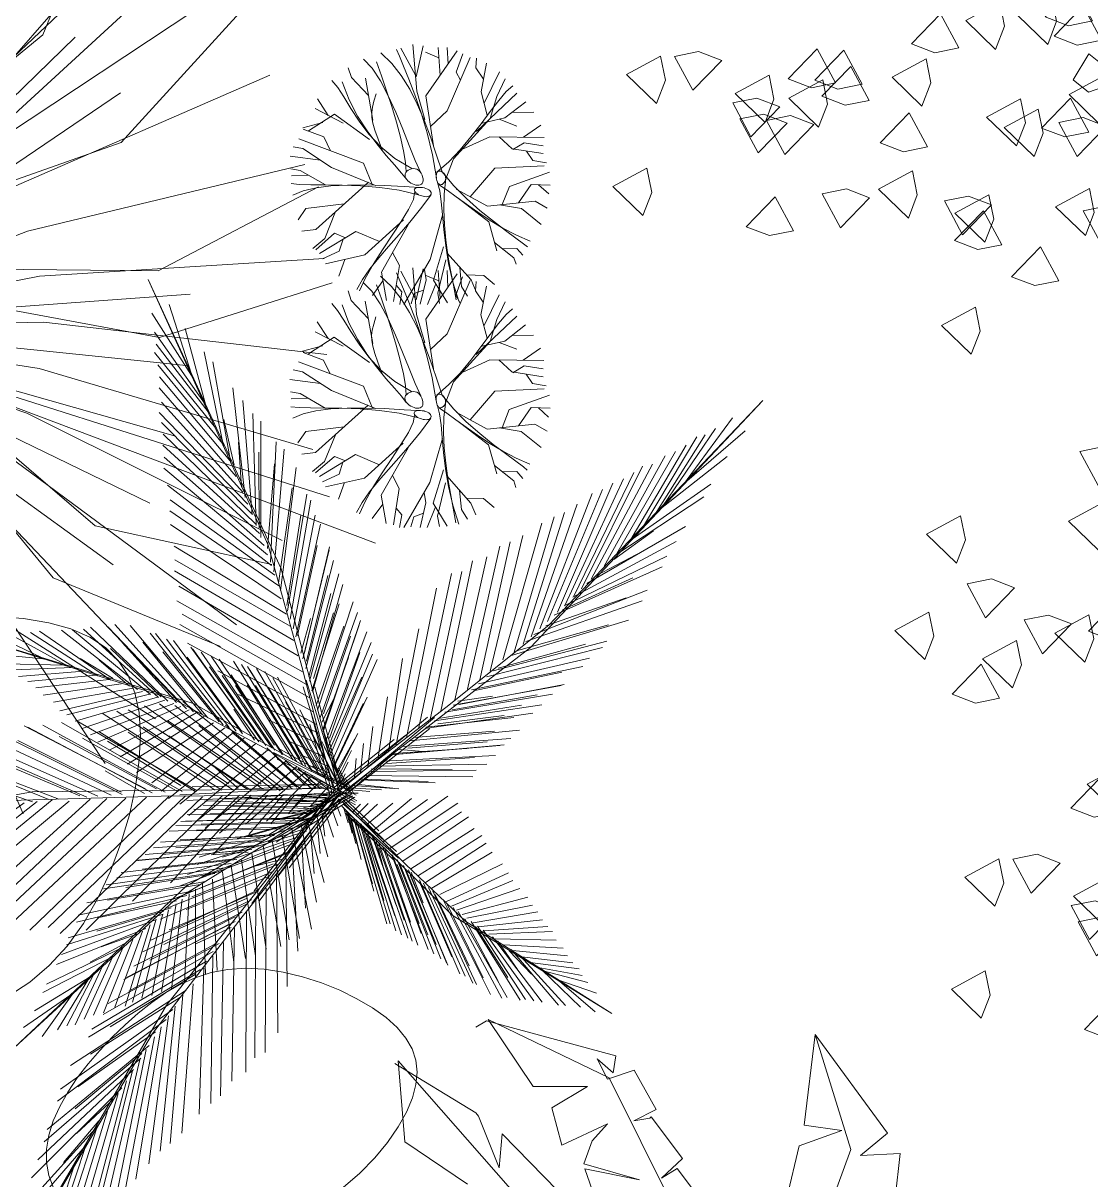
# Model space of a CAD drawing. Header units: metres. Extents: x 2 to 659295185, y -28 to 1124222152.
# Drawn here: x 658246.812 to 658247.311, y 1124123.968 to 1124124.508 of the extents above; entities that cross this region are included whole.
import ezdxf

# ---------------------------------------------------------------- set-up
doc = ezdxf.new("R2010")
doc.units = ezdxf.units.M
doc.header["$MEASUREMENT"] = 0
doc.linetypes.add('0', pattern=[0])
doc.layers.get('0').update_dxf_attribs({"linetype": 'CONTINUOUS'})
doc.layers.add('DPIC_Poligonal P4', color=242, linetype='CONTINUOUS', lineweight=50)

# ---------------------------------------------------------------- blocks, each defined once
blk = doc.blocks.new('JUNIPER1')
at = {"color": 104, "linetype": 'Continuous', "lineweight": 0}
for p, q in [((0.1128, 0.8098), (0.1066, 0.9591)), ((0.1137, 0.8205), (0.1389, 0.9555)), ((0.1082, 0.7585), (0.0949, 0.9258)), ((0.1065, 0.7399), (0.0873, 0.9053)), ((0.1037, 0.7101), (0.0782, 0.8934)), ((0.1077, 0.7531), (0.1421, 0.9)), ((0.1005, 0.6775), (0.0728, 0.8698)), ((0.097, 0.6428), (0.0652, 0.8493)), ((0.1, 0.6726), (0.1502, 0.8436)), ((0.0934, 0.6107), (0.0555, 0.8321)), ((0.0899, 0.5785), (0.0472, 0.8063)), ((0.0964, 0.6378), (0.1545, 0.818)), ((0.0869, 0.5542), (0.0354, 0.7921)), ((0.0846, 0.5356), (0.0306, 0.7739)), ((0.082, 0.5142), (0.023, 0.7534)), ((0.0886, 0.5678), (0.162, 0.7562)), ((0.0795, 0.4954), (0.0132, 0.7361)), ((0.0843, 0.5331), (0.1657, 0.7253)), ((0.0762, 0.4714), (0.0057, 0.7157)), ((0.0996, 0.631), (0.1228, 0.7147)), ((0.0736, 0.4526), (-0.0041, 0.6984)), ((0.0817, 0.5116), (0.1694, 0.6944)), ((0.0704, 0.4315), (-0.013, 0.6673)), ((0.0784, 0.4875), (0.1744, 0.6742)), ((0.0921, 0.5883), (0.1249, 0.6632)), ((0.0675, 0.4128), (-0.0212, 0.6415)), ((0.0641, 0.3915), (-0.031, 0.6242)), ((0.0714, 0.4381), (0.1797, 0.6252)), ((0.0837, 0.504), (0.146, 0.6265)), ((0.0566, 0.3686), (-0.0413, 0.6015)), ((0.0685, 0.4195), (0.1847, 0.605)), ((0.0786, 0.4632), (0.1587, 0.5915)), ((0.0516, 0.3386), (-0.0537, 0.5628)), ((0.0627, 0.3822), (0.1871, 0.5634)), ((0.0468, 0.3152), (-0.0641, 0.5402)), ((0.0402, 0.2885), (-0.0738, 0.5229)), ((0.066, 0.396), (0.1644, 0.5346)), ((0.0343, 0.2597), (-0.08, 0.4939)), ((0.053, 0.3265), (0.1812, 0.496)), ((0.0557, 0.3424), (0.1804, 0.5099)), ((-0.6926, 0.4194), (-0.8014, 0.4911)), ((-0.636, 0.3902), (-0.7521, 0.4753)), ((0.0595, 0.3518), (0.1544, 0.4819)), ((-0.6836, 0.4147), (-0.8156, 0.4595)), ((-0.5686, 0.3548), (-0.7002, 0.4642)), ((-0.5395, 0.3393), (-0.6765, 0.4599)), ((0.0276, 0.2284), (-0.0953, 0.4723)), ((0.0494, 0.308), (0.1751, 0.467)), ((-0.6405, 0.3926), (-0.7906, 0.4362)), ((-0.4813, 0.3074), (-0.6202, 0.4463)), ((-0.4525, 0.2912), (-0.592, 0.4395)), ((-0.4348, 0.2812), (-0.5639, 0.4327)), ((0.0222, 0.2049), (-0.0986, 0.4455)), ((0.0464, 0.2922), (0.1752, 0.4478)), ((-0.6249, 0.3845), (-0.7754, 0.4215)), ((-0.4149, 0.2696), (-0.5446, 0.4309)), ((-0.3743, 0.2456), (-0.5001, 0.4195)), ((-0.3591, 0.2363), (-0.4808, 0.4177)), ((0.0152, 0.1814), (-0.1105, 0.4314)), ((0.0501, 0.2928), (0.1525, 0.4169)), ((-0.6, 0.3715), (-0.7682, 0.4083)), ((-0.5727, 0.357), (-0.7495, 0.3946)), ((-0.5326, 0.3402), (-0.5974, 0.3924)), ((-0.3287, 0.2177), (-0.4438, 0.4059)), ((0.0098, 0.1534), (-0.1151, 0.3939)), ((0.0381, 0.25), (0.1664, 0.3974)), ((0.0457, 0.2576), (0.1693, 0.4023)), ((-0.5437, 0.3416), (-0.7343, 0.3799)), ((-0.498, 0.318), (-0.5519, 0.3769)), ((-0.4275, 0.2807), (-0.5128, 0.3857)), ((-0.3937, 0.2615), (-0.4779, 0.3867)), ((-0.3396, 0.2257), (-0.4265, 0.373)), ((-0.2964, 0.197), (-0.3995, 0.3808)), ((-0.2836, 0.1887), (-0.3872, 0.3769)), ((0.0343, 0.2315), (0.1637, 0.376)), ((-0.5169, 0.327), (-0.7226, 0.3642)), ((-0.2686, 0.1788), (-0.3641, 0.3607)), ((-0.256, 0.1704), (-0.3473, 0.3543)), ((0.0417, 0.2426), (0.1431, 0.3579)), ((-0.4902, 0.3124), (-0.7029, 0.347)), ((-0.4701, 0.3011), (-0.6947, 0.3301)), ((-0.3033, 0.204), (-0.384, 0.3448)), ((-0.2261, 0.1578), (-0.3097, 0.3328)), ((0.0293, 0.2078), (0.1604, 0.3493)), ((-0.4547, 0.2924), (-0.6805, 0.319)), ((-0.2552, 0.1743), (-0.3281, 0.3207)), ((-0.222, 0.1475), (-0.3065, 0.3281)), ((-0.2072, 0.1373), (-0.2887, 0.3181)), ((0.0043, 0.1296), (-0.0943, 0.3185)), ((0.0247, 0.1866), (0.1577, 0.3278)), ((0.0321, 0.2152), (0.1329, 0.3261)), ((-0.4369, 0.2824), (-0.6653, 0.3043)), ((-0.4214, 0.2734), (-0.6536, 0.2885)), ((-0.2144, 0.1487), (-0.28, 0.2909)), ((-0.1883, 0.1241), (-0.2666, 0.3055)), ((-0.1714, 0.1122), (-0.2489, 0.2955)), ((0.017, 0.1524), (0.158, 0.2894)), ((0.0248, 0.1896), (0.136, 0.3007)), ((0.0373, 0.2075), (0.1204, 0.2925)), ((0.0399, 0.261), (0.0829, 0.3067)), ((-0.4017, 0.2619), (-0.6384, 0.2738)), ((-0.1939, 0.1295), (-0.2558, 0.2697)), ((-0.1444, 0.0927), (-0.2153, 0.2826)), ((-0.132, 0.0838), (-0.1976, 0.2726)), ((0.0135, 0.1368), (0.1553, 0.268)), ((-0.3862, 0.2528), (-0.6266, 0.2581)), ((-0.1741, 0.1133), (-0.2327, 0.2641)), ((-0.1133, 0.0701), (-0.1843, 0.265)), ((-0.1127, 0.0686), (-0.1815, 0.2577)), ((-0.0988, 0.0594), (-0.1631, 0.2561)), ((0.0002, 0.1133), (-0.0841, 0.2589)), ((0.0079, 0.1132), (0.1533, 0.2519)), ((0.0191, 0.1615), (0.1247, 0.2601)), ((-0.3689, 0.2423), (-0.6026, 0.2384)), ((-0.3537, 0.233), (-0.583, 0.2211)), ((-0.1853, 0.1322), (-0.2309, 0.2456)), ((-0.1515, 0.0979), (-0.2012, 0.2388)), ((-0.132, 0.0945), (-0.181, 0.2323)), ((-0.0885, 0.0516), (-0.1454, 0.2461)), ((-0.0762, 0.0425), (-0.1302, 0.2314)), ((-0.067, 0.0355), (-0.1183, 0.2292)), ((0.0036, 0.0948), (0.1528, 0.2273)), ((0.0068, 0.1121), (0.1478, 0.2465)), ((0.0228, 0.1405), (0.126, 0.2373)), ((-0.3363, 0.2223), (-0.5712, 0.2054)), ((-0.3189, 0.2068), (-0.5551, 0.1871)), ((-0.2311, 0.1531), (-0.2561, 0.2123)), ((-0.0969, 0.0671), (-0.1498, 0.2197)), ((-0.0147, 0.0125), (0.0256, 0.2125)), ((0.0004, 0.0816), (0.1501, 0.2059)), ((-0.2945, 0.1914), (-0.5257, 0.1613)), ((-0.1159, 0.0719), (-0.1602, 0.2005)), ((-0.0813, 0.0432), (-0.1196, 0.1876)), ((-0.0061, 0.0909), (-0.0625, 0.1888)), ((-0.0245, 0.0049), (0.0159, 0.2049)), ((-0.0034, 0.0661), (0.1425, 0.1855)), ((0.0087, 0.1164), (0.1054, 0.2053)), ((0.011, 0.0955), (0.1256, 0.2013)), ((-0.2758, 0.1786), (-0.5095, 0.143)), ((-0.0577, 0.0286), (-0.0903, 0.1661)), ((-0.0063, 0.0543), (0.1447, 0.1727)), ((-0.2548, 0.1628), (-0.4978, 0.1272)), ((-0.2318, 0.147), (-0.4747, 0.1111)), ((-0.0602, 0.0338), (-0.0887, 0.1525)), ((-0.0312, 0.0038), (0.0052, 0.1544)), ((-0.0045, 0.0715), (0.108, 0.1597)), ((0.013, 0.1289), (0.0538, 0.1569)), ((-0.2069, 0.1294), (-0.4611, 0.0882)), ((-0.1252, 0.0806), (-0.1357, 0.1316)), ((-0.0112, 0.0696), (-0.0495, 0.1314)), ((-0.0355, 0.0047), (-0.0057, 0.1374)), ((-0.1883, 0.1159), (-0.4389, 0.0756)), ((-0.0302, 0.0002), (-0.1904, 0.1095)), ((-0.0313, 0.0167), (-0.1739, 0.1214)), ((-0.0452, 0.0192), (-0.0627, 0.1048)), ((-0.0104, 0.0117), (0.0097, 0.1201)), ((-0.0091, 0.0425), (0.0994, 0.1227)), ((-0.0055, 0.0469), (0.0881, 0.1163)), ((0.0923, -0.0174), (0.1316, 0.1182)), ((0.1097, -0.0181), (0.1533, 0.1193)), ((0.126, -0.0208), (0.1681, 0.1114)), ((0.1412, -0.0221), (0.1836, 0.1122)), ((-0.1702, 0.1008), (-0.4307, 0.0588)), ((-0.1477, 0.0857), (-0.3997, 0.0412)), ((-0.0719, 0.0055), (-0.2754, 0.0829)), ((-0.0616, 0.0072), (-0.2607, 0.0877)), ((-0.0494, 0.0092), (-0.2425, 0.0882)), ((-0.0402, 0.0107), (-0.2369, 0.0941)), ((-0.0501, 0.0306), (-0.0608, 0.0942)), ((-0.0153, 0.0534), (-0.0437, 0.0973)), ((0.0769, -0.016), (0.1074, 0.0909)), ((0.1612, -0.0236), (0.2043, 0.1024)), ((0.1794, -0.0246), (0.2227, 0.1012)), ((0.1969, -0.0265), (0.2376, 0.0954)), ((0.2117, -0.0274), (0.2556, 0.0898)), ((0.2299, -0.0275), (0.2829, 0.0847)), ((-0.1289, 0.0721), (-0.3269, 0.0366)), ((-0.1167, -0.0022), (-0.3156, 0.0671)), ((-0.1046, -0.0001), (-0.301, 0.0718)), ((-0.0863, 0.0031), (-0.29, 0.0754)), ((-0.0847, 0.0026), (-0.2823, 0.0728)), ((-0.1161, 0.0623), (-0.2716, 0.0265)), ((-0.0786, 0.0113), (-0.2373, 0.0695)), ((-0.0516, 0.0066), (-0.1983, 0.0687)), ((-0.031, 0.0122), (-0.1695, 0.0738)), ((-0.0366, 0.0138), (-0.1563, 0.0667)), ((-0.0316, -0.007), (-0.1502, 0.0814)), ((-0.0338, -0.0111), (-0.1391, 0.0645)), ((-0.0313, 0.0167), (-0.1187, 0.0742)), ((-0.0405, 0.0176), (-0.0525, 0.0745)), ((-0.0183, 0.0402), (-0.0372, 0.0686)), ((-0.013, 0.0266), (0.0555, 0.0737)), ((-0.0048, 0.0355), (0.0469, 0.0681)), ((0.0661, -0.0148), (0.0843, 0.0745)), ((0.2463, -0.0308), (0.301, 0.0791)), ((0.259, -0.0307), (0.3159, 0.0733)), ((0.2702, -0.0306), (0.3341, 0.0699)), ((0.2829, -0.0304), (0.3554, 0.0667)), ((-0.177, -0.0139), (-0.3706, 0.0437)), ((-0.1591, -0.0103), (-0.3523, 0.0496)), ((-0.1429, -0.0071), (-0.3376, 0.0544)), ((-0.1447, -0.0081), (-0.3035, 0.0457)), ((-0.1237, -0.0035), (-0.2704, 0.0497)), ((-0.1146, 0.0062), (-0.2584, 0.0581)), ((-0.0888, 0.0027), (-0.2224, 0.0519)), ((-0.0987, 0.0482), (-0.2032, 0.0244)), ((-0.0184, 0.0142), (-0.1039, 0.0542)), ((-0.0305, 0.018), (-0.0934, 0.0491)), ((-0.0156, 0.0161), (-0.0724, 0.0425)), ((-0.036, 0.0126), (-0.0441, 0.0547)), ((0.0508, -0.0126), (0.0632, 0.0473)), ((0.2939, -0.0301), (0.3703, 0.0609)), ((0.308, -0.0296), (0.3854, 0.0574)), ((0.3191, -0.0292), (0.4003, 0.0516)), ((0.3314, -0.0285), (0.4154, 0.048)), ((0.3422, -0.028), (0.4277, 0.0465)), ((-0.2341, -0.0264), (-0.4328, 0.0234)), ((-0.2224, -0.0238), (-0.4218, 0.0297)), ((-0.2018, -0.0132), (-0.3905, 0.0397)), ((-0.1909, -0.0168), (-0.3852, 0.0389)), ((-0.2259, -0.021), (-0.3846, 0.0214)), ((-0.1898, -0.0115), (-0.3426, 0.0329)), ((-0.1658, -0.0104), (-0.3155, 0.035)), ((-0.1657, -0.0037), (-0.2855, 0.0358)), ((-0.012, 0.0211), (-0.1522, -0.0032)), ((-0.0997, 0.0022), (-0.1505, 0.026)), ((-0.0819, 0.0357), (-0.1488, 0.018)), ((-0.0693, 0.0261), (-0.1172, 0.0123)), ((-0.012, 0.0211), (-0.0917, 0.0023)), ((-0.0096, 0.0158), (-0.0514, 0.0358)), ((-0.028, 0.0055), (-0.0358, 0.035)), ((-0.0005, 0.0165), (-0.0305, 0.0292)), ((-0.019, 0.0045), (0.0039, 0.0225)), ((-0.0156, 0.0151), (0.0183, 0.0377)), ((0.0368, -0.0111), (0.043, 0.0289)), ((0.3562, -0.0272), (0.4424, 0.0385)), ((0.3746, -0.0258), (0.4606, 0.0351)), ((0.3929, -0.0245), (0.4755, 0.0294)), ((0.4125, -0.0228), (0.4906, 0.0258)), ((0.4309, -0.0211), (0.5059, 0.0244)), ((-0.2882, -0.0398), (-0.4987, 0.0019)), ((-0.2593, -0.0325), (-0.4621, 0.0138)), ((-0.2478, -0.0296), (-0.4547, 0.019)), ((-0.2679, -0.0325), (-0.4238, 0.0019)), ((-0.1988, -0.019), (-0.2617, 0.0009)), ((-0.0089, 0.0174), (-0.1587, -0.0148)), ((0.0038, 0.012), (-0.146, -0.0202)), ((0.0102, 0.0069), (-0.1077, -0.0125)), ((-0.0588, 0.0185), (-0.09, 0.009)), ((0.0133, 0.0032), (-0.0886, -0.0158)), ((-0.0243, 0.0001), (-0.0734, -0.1334)), ((-0.0195, 0.001), (-0.0665, -0.1448)), ((-0.0085, 0.0093), (-0.0555, -0.1365)), ((-0.0448, 0.0018), (-0.0479, -0.0491)), ((-0.0243, 0.0001), (-0.0478, -0.0783)), ((-0.0009, 0.0123), (-0.0431, -0.0995)), ((-0.0146, 0.0078), (-0.0405, -0.0118)), ((-0.032, 0.0037), (-0.0332, -0.0334)), ((0.0039, 0.0131), (-0.0307, -0.0847)), ((-0.0218, 0.0056), (-0.0221, -0.0189)), ((-0.0112, 0.0003), (0.0743, -0.0067)), ((0.0176, -0.0092), (0.0196, 0.0103)), ((0.0262, -0.0099), (0.0297, 0.0195)), ((0.4476, -0.0195), (0.5177, 0.0185)), ((0.458, -0.0184), (0.5328, 0.0149)), ((0.4865, -0.0154), (0.5571, 0.0097)), ((-0.3147, -0.0471), (-0.5207, -0.0135)), ((-0.299, -0.0416), (-0.4627, -0.0071)), ((-0.053, -0.0098), (-0.2416, -0.178)), ((-0.057, -0.0056), (-0.2336, -0.1528)), ((-0.0369, -0.0098), (-0.2255, -0.178)), ((-0.1695, -0.0183), (-0.2059, -0.1963)), ((-0.1514, -0.0151), (-0.1876, -0.1903)), ((-0.0289, -0.014), (-0.1774, -0.1359)), ((-0.065, -0.0225), (-0.173, -0.0159)), ((-0.1318, -0.0131), (-0.1694, -0.1953)), ((-0.0803, -0.025), (-0.1598, -0.017)), ((-0.057, -0.0056), (-0.1573, -0.0981)), ((-0.0249, -0.0182), (-0.1533, -0.1275)), ((-0.1111, -0.0084), (-0.1437, -0.1869)), ((-0.0614, -0.017), (-0.1333, -0.0131)), ((-0.0927, -0.0051), (-0.1179, -0.1457)), ((-0.0538, -0.0131), (-0.1068, -0.0091)), ((-0.0216, -0.0089), (-0.0989, -0.0629)), ((-0.0798, -0.0032), (-0.0922, -0.1182)), ((-0.0308, -0.0175), (-0.0892, -0.0563)), ((-0.0425, -0.0052), (-0.0803, -0.0052)), ((-0.0217, -0.0054), (-0.073, -0.0415)), ((-0.0615, -0.001), (-0.07, -0.0782)), ((-0.0185, -0.0004), (-0.0568, -0.0266)), ((-0.0277, -0.011), (-0.0455, -0.0375)), ((-0.0223, -0.0098), (-0.0133, -0.2369)), ((-0.0161, -0.0065), (-0.0151, -0.1794)), ((-0.0158, -0.0161), (0.0053, -0.0286)), ((-0.004, -0.0088), (0.1219, -0.0156)), ((-0.0007, -0.0133), (0.0231, -0.03)), ((0.0061, -0.0158), (0.132, -0.0226)), ((0.0068, -0.0147), (0.04, -0.0398)), ((0.0085, -0.0195), (0.1259, -0.0305)), ((0.0085, -0.0195), (0.0756, -0.0217)), ((0.0117, -0.0163), (0.0568, -0.0497)), ((0.0142, -0.0154), (0.082, -0.0659)), ((0.0247, -0.0165), (0.1348, -0.0958)), ((0.0292, -0.0189), (0.1244, -0.0873)), ((0.0324, -0.0173), (0.1891, -0.1267)), ((0.0402, -0.0181), (0.194, -0.1232)), ((0.0422, -0.0165), (0.1589, -0.098)), ((0.0504, -0.0191), (0.2091, -0.1267)), ((0.059, -0.02), (0.2216, -0.1261)), ((0.0697, -0.0204), (0.228, -0.1195)), ((0.455, -0.0187), (0.5505, -0.0276)), ((0.4925, -0.0147), (0.5761, -0.0176)), ((-0.3279, -0.0508), (-0.5281, -0.0241)), ((-0.3486, -0.0531), (-0.4907, -0.0301)), ((-0.2751, -0.0403), (-0.3264, -0.1946)), ((-0.2536, -0.0346), (-0.2935, -0.1921)), ((-0.236, -0.0309), (-0.2716, -0.1931)), ((-0.0808, -0.0354), (-0.2559, -0.0304)), ((-0.215, -0.0276), (-0.2534, -0.1954)), ((-0.0879, -0.0369), (-0.2392, -0.0329)), ((-0.1933, -0.023), (-0.2314, -0.1909)), ((-0.0294, -0.0295), (-0.2, -0.1582)), ((-0.0327, -0.0382), (-0.1976, -0.1659)), ((-0.0261, -0.0207), (-0.1486, -0.1099)), ((-0.0302, -0.0248), (-0.1359, -0.102)), ((-0.0282, -0.0366), (-0.083, -0.1084)), ((-0.0692, -0.0402), (-0.0694, -0.0835)), ((-0.0297, -0.031), (-0.0659, -0.079)), ((-0.0284, -0.0234), (-0.0557, -0.0582)), ((-0.0343, -0.0214), (-0.0318, -0.2283)), ((-0.0343, -0.0214), (-0.0277, -0.144)), ((-0.0299, -0.021), (-0.0209, -0.2482)), ((-0.0239, -0.0379), (0.0186, -0.066)), ((-0.0192, -0.0259), (0.0123, -0.0454)), ((0.024, -0.021), (0.0737, -0.0595)), ((0.0641, -0.0261), (0.1911, -0.1071)), ((0.071, -0.0212), (0.2342, -0.1233)), ((0.0731, -0.0214), (0.18, -0.0898)), ((0.0821, -0.0234), (0.1225, -0.0534)), ((0.0864, -0.0227), (0.2435, -0.1228)), ((0.0942, -0.0299), (0.2092, -0.1026)), ((0.0965, -0.0235), (0.2559, -0.1221)), ((0.1023, -0.024), (0.2198, -0.0984)), ((0.1185, -0.0253), (0.2749, -0.1168)), ((0.12, -0.025), (0.2473, -0.1024)), ((0.132, -0.0263), (0.2874, -0.1162)), ((0.1371, -0.033), (0.2332, -0.0906)), ((0.1376, -0.0277), (0.258, -0.0965)), ((0.1471, -0.0273), (0.3029, -0.1154)), ((0.1575, -0.032), (0.2805, -0.1007)), ((0.1588, -0.028), (0.3153, -0.1147)), ((0.1655, -0.028), (0.216, -0.0576)), ((0.1675, -0.0333), (0.3196, -0.1165)), ((0.1853, -0.0293), (0.3461, -0.1153)), ((0.1879, -0.0322), (0.316, -0.1006)), ((0.195, -0.0297), (0.3556, -0.1127)), ((0.2066, -0.0301), (0.3741, -0.1139)), ((0.2163, -0.0303), (0.3805, -0.1114)), ((0.2234, -0.0322), (0.3497, -0.0936)), ((0.2407, -0.0308), (0.4115, -0.1098)), ((0.2497, -0.0317), (0.3825, -0.0948)), ((0.2631, -0.0307), (0.4308, -0.1023)), ((0.2742, -0.0306), (0.4376, -0.0954)), ((0.2914, -0.0332), (0.4072, -0.0825)), ((0.3034, -0.0298), (0.4587, -0.0845)), ((0.3151, -0.032), (0.4165, -0.0673)), ((0.3176, -0.0293), (0.4655, -0.0777)), ((0.33, -0.0286), (0.4785, -0.0705)), ((0.35, -0.0275), (0.4915, -0.0633)), ((0.3626, -0.0277), (0.4212, -0.045)), ((0.3887, -0.0282), (0.4455, -0.0363)), ((0.3901, -0.0247), (0.5176, -0.0489)), ((0.4097, -0.023), (0.5275, -0.0419)), ((-0.3791, -0.0663), (-0.5593, -0.0548)), ((-0.3624, -0.0612), (-0.5519, -0.0442)), ((-0.3765, -0.0622), (-0.5001, -0.0517)), ((-0.3512, -0.0578), (-0.4323, -0.1936)), ((-0.3382, -0.0538), (-0.4141, -0.1959)), ((-0.3232, -0.0495), (-0.3885, -0.193)), ((-0.3099, -0.0458), (-0.3666, -0.1913)), ((-0.2948, -0.0416), (-0.3483, -0.1935)), ((-0.104, -0.0544), (-0.348, -0.0593)), ((-0.0924, -0.0449), (-0.3411, -0.0449)), ((-0.1068, -0.0606), (-0.2922, -0.0606)), ((-0.0408, -0.0595), (-0.2095, -0.197)), ((-0.0371, -0.0498), (-0.2063, -0.1819)), ((-0.0315, -0.0414), (-0.1587, -0.1373)), ((-0.0281, -0.0549), (-0.1137, -0.1746)), ((-0.0306, -0.0607), (-0.1044, -0.1643)), ((-0.082, -0.0511), (-0.0832, -0.1172)), ((-0.034, -0.0487), (-0.0761, -0.0998)), ((-0.0299, -0.0537), (0.0327, -0.0997)), ((-0.0199, -0.0496), (0.0053, -0.0742)), ((-0.4174, -0.0789), (-0.5887, -0.0807)), ((-0.3937, -0.0711), (-0.574, -0.0677)), ((-0.4247, -0.0813), (-0.52, -0.1894)), ((-0.4323, -0.0827), (-0.5034, -0.0805)), ((-0.4082, -0.0759), (-0.5017, -0.1944)), ((-0.3955, -0.0717), (-0.4871, -0.1924)), ((-0.3809, -0.0669), (-0.4688, -0.1919)), ((-0.3679, -0.0629), (-0.4506, -0.1941)), ((-0.1324, -0.0777), (-0.3895, -0.0931)), ((-0.1194, -0.067), (-0.3711, -0.0738)), ((-0.1408, -0.0725), (-0.3414, -0.0884)), ((-0.0458, -0.0732), (-0.2103, -0.2135)), ((-0.0446, -0.072), (-0.2042, -0.2081)), ((-0.0491, -0.0624), (-0.1788, -0.1708)), ((-0.0467, -0.0755), (-0.1561, -0.1667)), ((-0.0281, -0.0685), (-0.1455, -0.2424)), ((-0.028, -0.082), (-0.1403, -0.2554)), ((-0.1191, -0.0813), (-0.1293, -0.2234)), ((-0.0981, -0.064), (-0.1017, -0.1558)), ((-0.0371, -0.0707), (0.0563, -0.1389)), ((-0.0196, -0.0647), (0.0184, -0.103)), ((-0.4645, -0.0953), (-0.6181, -0.1067)), ((-0.4679, -0.0964), (-0.5601, -0.1889)), ((-0.4463, -0.0889), (-0.5419, -0.1911)), ((-0.4633, -0.0905), (-0.5314, -0.0989)), ((-0.1504, -0.0926), (-0.4079, -0.1172)), ((-0.1484, -0.0924), (-0.3981, -0.1161)), ((-0.1536, -0.0952), (-0.3225, -0.1082)), ((-0.1673, -0.1042), (-0.2317, -0.1003)), ((-0.0564, -0.1022), (-0.2159, -0.2398)), ((-0.0523, -0.0906), (-0.2127, -0.2248)), ((-0.0627, -0.0962), (-0.1795, -0.1947)), ((-0.1422, -0.0988), (-0.1569, -0.3102)), ((-0.0279, -0.0999), (-0.1427, -0.2797)), ((-0.0257, -0.0874), (-0.1132, -0.2171)), ((-0.0517, -0.0852), (-0.0978, -0.1174)), ((-0.0482, -0.1004), (0.09, -0.2179)), ((-0.0419, -0.0828), (0.0672, -0.175)), ((-0.0196, -0.0833), (0.0322, -0.1377)), ((-0.4876, -0.1036), (-0.6291, -0.1185)), ((-0.5321, -0.1202), (-0.6113, -0.1892)), ((-0.5125, -0.1128), (-0.5967, -0.1926)), ((-0.4909, -0.1048), (-0.5784, -0.1894)), ((-0.1735, -0.1118), (-0.4217, -0.1317)), ((-0.1863, -0.1082), (-0.3679, -0.1241)), ((-0.1585, -0.1119), (-0.1892, -0.3778)), ((-0.0588, -0.1088), (-0.1783, -0.2093)), ((-0.0279, -0.115), (-0.1402, -0.3035)), ((-0.0348, -0.118), (-0.1202, -0.2672)), ((-0.0545, -0.1207), (0.0844, -0.2443)), ((-0.0195, -0.1078), (0.0585, -0.1953)), ((-0.5848, -0.1404), (-0.6842, -0.1638)), ((-0.5778, -0.1377), (-0.6588, -0.191)), ((-0.5408, -0.1234), (-0.6548, -0.1433)), ((-0.5443, -0.1248), (-0.6295, -0.1897)), ((-0.1887, -0.1247), (-0.4401, -0.151)), ((-0.1975, -0.1321), (-0.383, -0.1479)), ((-0.1816, -0.1314), (-0.2214, -0.4694)), ((-0.0707, -0.1429), (-0.2191, -0.2803)), ((-0.0653, -0.1273), (-0.2159, -0.2652)), ((-0.0654, -0.1294), (-0.1913, -0.24)), ((-0.0277, -0.1361), (-0.1348, -0.3301)), ((-0.0268, -0.1345), (-0.1309, -0.3226)), ((-0.0276, -0.1398), (-0.0998, -0.2652)), ((-0.0627, -0.1386), (0.071, -0.2576)), ((-0.0201, -0.1338), (0.0961, -0.2638)), ((-0.2218, -0.1527), (-0.4678, -0.1896)), ((-0.2241, -0.1558), (-0.4246, -0.1796)), ((-0.2506, -0.1637), (-0.4019, -0.1835)), ((-0.2078, -0.1551), (-0.2536, -0.5032)), ((-0.0765, -0.1603), (-0.2231, -0.2991)), ((-0.0739, -0.1488), (-0.1881, -0.2558)), ((-0.0797, -0.1454), (-0.1738, -0.2294)), ((-0.0274, -0.1631), (-0.1329, -0.3479)), ((-0.0689, -0.156), (0.067, -0.2764)), ((-0.0288, -0.1545), (-0.0615, -0.1972)), ((-0.0202, -0.1526), (0.1203, -0.3246)), ((-0.2421, -0.1703), (-0.4862, -0.2089)), ((-0.2506, -0.1756), (-0.4398, -0.2073)), ((-0.2324, -0.173), (-0.2767, -0.508)), ((-0.0895, -0.1814), (-0.2296, -0.3184)), ((-0.0809, -0.1738), (-0.2263, -0.3142)), ((-0.0849, -0.1701), (-0.1998, -0.2802)), ((-0.083, -0.1817), (-0.1317, -0.2262)), ((-0.0271, -0.181), (-0.1304, -0.3718)), ((-0.0355, -0.1699), (-0.1119, -0.3059)), ((-0.0767, -0.1789), (0.0496, -0.2959)), ((-0.0198, -0.1798), (0.1585, -0.3991)), ((-0.2822, -0.2056), (-0.5276, -0.2523)), ((-0.2647, -0.1901), (-0.5092, -0.233)), ((-0.2808, -0.1954), (-0.4738, -0.2311)), ((-0.2553, -0.1923), (-0.2997, -0.5321)), ((-0.0906, -0.2045), (-0.2366, -0.3504)), ((-0.0269, -0.1913), (-0.1052, -0.33)), ((-0.0836, -0.2), (0.0425, -0.3171)), ((-0.296, -0.2073), (-0.5343, -0.2549)), ((-0.2922, -0.2152), (-0.3717, -0.2271)), ((-0.2852, -0.2182), (-0.3319, -0.5418)), ((-0.0941, -0.2159), (-0.2366, -0.3631)), ((-0.0947, -0.2061), (-0.2109, -0.3224)), ((-0.0263, -0.22), (-0.1209, -0.4129)), ((-0.0256, -0.2233), (-0.1064, -0.3771)), ((-0.0912, -0.2198), (0.0314, -0.3318)), ((-0.0183, -0.2115), (0.1629, -0.4408)), ((-0.3219, -0.2412), (-0.5737, -0.2957)), ((-0.3262, -0.239), (-0.5268, -0.2826)), ((-0.3125, -0.2424), (-0.3596, -0.5659)), ((-0.0983, -0.2294), (-0.2438, -0.3843)), ((-0.1015, -0.2408), (-0.243, -0.3932)), ((-0.0256, -0.2442), (-0.1183, -0.4368)), ((-0.0968, -0.2369), (0.0196, -0.3502)), ((-0.0335, -0.2464), (-0.0934, -0.3634)), ((-0.0195, -0.2389), (0.1549, -0.4596)), ((-0.3365, -0.2546), (-0.5875, -0.315)), ((-0.3389, -0.2639), (-0.3826, -0.5756)), ((-0.1058, -0.2483), (-0.2136, -0.366)), ((-0.1027, -0.2584), (0.0053, -0.38)), ((-0.0266, -0.2531), (-0.0974, -0.4034)), ((-0.019, -0.2658), (0.1581, -0.4894)), ((-0.3683, -0.2841), (-0.6243, -0.3536)), ((-0.3538, -0.2704), (-0.6151, -0.3392)), ((-0.3611, -0.2835), (-0.4102, -0.59)), ((-0.1097, -0.2695), (-0.251, -0.4309)), ((-0.1135, -0.2797), (-0.2252, -0.4043)), ((-0.0248, -0.2712), (-0.1152, -0.4665)), ((-0.1114, -0.2761), (-0.0065, -0.3984)), ((-0.0293, -0.2855), (-0.0996, -0.4407)), ((-0.3792, -0.2905), (-0.576, -0.346)), ((-0.1165, -0.2961), (-0.2487, -0.4577)), ((-0.1187, -0.3047), (-0.0271, -0.4329)), ((-0.1153, -0.2913), (-0.0176, -0.4131)), ((-0.0295, -0.3028), (-0.1143, -0.4965)), ((-0.024, -0.2922), (-0.1126, -0.4903)), ((-0.0231, -0.3047), (-0.0537, -0.367)), ((-0.018, -0.3015), (0.1485, -0.5174)), ((-0.4047, -0.3184), (-0.6704, -0.4019)), ((-0.413, -0.3265), (-0.4793, -0.6335)), ((-0.3882, -0.3096), (-0.4517, -0.619)), ((-0.12, -0.3094), (-0.2432, -0.4693)), ((-0.1283, -0.3284), (-0.2193, -0.44)), ((-0.1225, -0.3197), (-0.0374, -0.4565)), ((-0.4183, -0.3296), (-0.625, -0.3909)), ((-0.4321, -0.3452), (-0.5023, -0.6431)), ((-0.1282, -0.3444), (-0.2377, -0.5001)), ((-0.1256, -0.333), (-0.0485, -0.4712)), ((-0.022, -0.3402), (-0.109, -0.5471)), ((-0.0253, -0.3419), (-0.0945, -0.5069)), ((-0.0168, -0.3342), (0.1495, -0.5504)), ((-0.4381, -0.3511), (-0.698, -0.4453)), ((-0.4488, -0.3615), (-0.5299, -0.6624)), ((-0.1321, -0.3615), (-0.2322, -0.5117)), ((-0.1343, -0.3571), (-0.2053, -0.459)), ((-0.1325, -0.3633), (-0.0682, -0.502)), ((-0.1295, -0.35), (-0.0572, -0.4873)), ((-0.0211, -0.358), (-0.1043, -0.5677)), ((-0.0168, -0.3649), (0.1443, -0.572)), ((-0.1353, -0.3766), (-0.2283, -0.531)), ((-0.1356, -0.3784), (-0.0769, -0.518)), ((-0.02, -0.379), (-0.1033, -0.6007)), ((-0.1403, -0.4009), (-0.2244, -0.5502)), ((-0.1419, -0.4085), (-0.0959, -0.545)), ((-0.1384, -0.3914), (-0.0825, -0.5317)), ((-0.0189, -0.3969), (-0.0992, -0.6154)), ((-0.0203, -0.4082), (-0.0808, -0.5772)), ((-0.0158, -0.3915), (0.1397, -0.5995)), ((-0.1445, -0.4157), (-0.182, -0.4762)), ((-0.1462, -0.4309), (-0.1054, -0.5648)), ((-0.0134, -0.4253), (0.137, -0.6449)), ((-0.1498, -0.4499), (-0.2166, -0.5886)), ((-0.1532, -0.4465), (-0.1801, -0.5096)), ((-0.0161, -0.4418), (-0.0928, -0.6749)), ((-0.0153, -0.4522), (0.1324, -0.6724)), ((-0.1504, -0.4534), (-0.1165, -0.5795)), ((-0.016, -0.4576), (-0.0778, -0.6369)), ((-0.1541, -0.4741), (-0.2119, -0.6041)), ((-0.1547, -0.4776), (-0.1252, -0.5956)), ((-0.0128, -0.4836), (-0.0805, -0.7188)), ((-0.0134, -0.4761), (0.1271, -0.694)), ((-0.1586, -0.5002), (-0.1315, -0.613)), ((-0.0111, -0.5045), (-0.0708, -0.7389)), ((-0.0117, -0.497), (0.1253, -0.7242)), ((-0.1635, -0.53), (-0.2033, -0.6387)), ((-0.1641, -0.5337), (-0.1505, -0.64)), ((-0.162, -0.5209), (-0.1418, -0.624)), ((-0.0121, -0.5337), (-0.0587, -0.6962)), ((-0.0097, -0.5208), (0.1242, -0.7604)), ((-0.0077, -0.5417), (0.1189, -0.782)), ((-0.1696, -0.5692), (-0.164, -0.666)), ((-0.006, -0.5596), (-0.054, -0.7899)), ((-0.0052, -0.5685), (0.1165, -0.8063)), ((-0.1708, -0.5766), (-0.2002, -0.6744)), ((-0.0034, -0.5866), (-0.0443, -0.81)), ((-0.0072, -0.5791), (-0.038, -0.7299)), ((-0.0031, -0.5894), (0.1113, -0.8279)), ((-0.0008, -0.6104), (-0.0333, -0.842)), ((-0.0005, -0.6132), (0.1088, -0.8522)), ((0.0017, -0.6339), (0.1086, -0.8732)), ((0.0034, -0.649), (-0.0223, -0.874)), ((0.0049, -0.6721), (-0.0089, -0.7627)), ((0.0047, -0.6609), (0.1005, -0.8921)), ((0.009, -0.6965), (0.0987, -0.9223)), ((0.0126, -0.7266), (-0.0004, -0.9381)), ((0.0079, -0.7203), (0.0055, -0.8173)), ((0.0133, -0.7321), (0.0935, -0.9439)), ((0.0175, -0.765), (0.01, -0.9641)), ((0.0182, -0.7705), (0.091, -0.9682)), ((0.0229, -0.8065), (0.0914, -0.9952))]:
    blk.add_line(p, q, dxfattribs=at)
at = {"color": 100, "linetype": 'Continuous', "lineweight": 0}
for p, q in [((-0.0104, 0.0117), (0.0318, 0.1922)), ((-0.0335, 0.0127), (-0.1937, 0.122)), ((-0.0128, 0.0213), (0.0326, 0.0529)), ((-0.0117, -0.0061), (-0.0087, -0.1578)), ((-0.0089, -0.0034), (0.0898, -0.0134))]:
    blk.add_line(p, q, dxfattribs=at)
for points in [[(0.1296, 1.017), (0.0822, 0.4677), (0.0305, 0.2388), (-0.0283, -0.0013)], [(0.1296, 1.017), (0.0817, 0.4163), (-0.0198, -0.0013)], [(-0.8581, 0.5026), (-0.3518, 0.2486), (-0.0232, 0.0028)], [(-0.8581, 0.5026), (-0.3964, 0.2667), (-0.2149, 0.136), (-0.0261, -0.0058)], [(-0.9375, -0.9), (-0.45, -0.3375), (-0.0375, 0)], [(-0.7117, -0.1912), (-0.3241, -0.0354), (0.0034, 0.0178)], [(-0.7117, -0.1912), (-0.3542, -0.0517), (-0.178, -0.0193), (0.0107, 0.0109)], [(-0.1903, -0.712), (-0.1323, -0.3326), (-0.0723, -0.1638), (-0.0041, 0.0147)], [(-0.1903, -0.712), (-0.1314, -0.2984), (-0.0137, 0.0118)], [(-0.9375, -0.9), (-0.4878, -0.3885), (-0.266, -0.2003), (-0.0283, -0.0067)], [(0.0715, -1.1438), (-0.0263, -0.4843), (-0.0283, -0.0046)], [(0.0715, -1.1438), (-0.0145, -0.5396), (-0.0194, -0.2779), (-0.0201, -0.0019)], [(0.6008, -0.0017), (0.296, -0.0356), (0.1483, -0.0232), (-0.0096, -0.0064)], [(0.6008, -0.0017), (0.27, -0.042), (-0.004, -0.0135)]]:
    blk.add_lwpolyline(points, dxfattribs=at)
blk = doc.blocks.new('PIEDRA5')
at = {"color": 42, "linetype": '0', "lineweight": 0}
for points in [[(-0.0807, 0.1029), (-0.0671, 0.1452), (-0.0585, 0.1897), (-0.0554, 0.2367), (-0.058, 0.2862), (-0.0659, 0.3373), (-0.0785, 0.3887), (-0.095, 0.4394), (-0.1149, 0.4882), (-0.1375, 0.5338), (-0.1621, 0.5752), (-0.1881, 0.6112), (-0.2149, 0.6408), (-0.2426, 0.6638), (-0.2715, 0.6803), (-0.3017, 0.6902), (-0.3335, 0.6937), (-0.367, 0.6907), (-0.4024, 0.6812), (-0.44, 0.6653), (-0.4798, 0.643), (-0.5208, 0.6146)], [(0.1943, -0.1141), (0.1741, -0.1023), (0.1564, -0.0868), (0.1415, -0.0678), (0.1292, -0.0458), (0.1196, -0.0211), (0.1125, 0.0059), (0.1078, 0.0348), (0.1052, 0.0651), (0.1046, 0.0964), (0.1057, 0.1282), (0.1084, 0.1601), (0.1125, 0.1917), (0.1178, 0.2225), (0.1247, 0.2524), (0.1334, 0.2812), (0.1443, 0.3089), (0.1577, 0.3351), (0.174, 0.3598), (0.1936, 0.3829), (0.2167, 0.4042), (0.2435, 0.4235), (0.2733, 0.4407), (0.3053, 0.4557), (0.3385, 0.4682), (0.3722, 0.4783), (0.4053, 0.4856), (0.4371, 0.4901), (0.4667, 0.4917), (0.4932, 0.4901), (0.5168, 0.4853), (0.5374, 0.4772), (0.5552, 0.4656), (0.5703, 0.4506), (0.5827, 0.4319), (0.5926, 0.4095), (0.6, 0.3833), (0.605, 0.3534), (0.6074, 0.3202), (0.6069, 0.2845), (0.6031, 0.2469), (0.5958, 0.2081)]]:
    blk.add_lwpolyline(points, dxfattribs=at)
blk = doc.blocks.new('FRESNO2')
at = {"color": 104, "linetype": '0', "lineweight": 0}
for p, q in [((-0.033, 1.482), (-0.01, 1.605)), ((0.095, 1.53), (0.146, 1.61)), ((-0.7, 1.27), (-0.729, 1.463)), ((-0.504, 1.184), (-0.502, 1.536)), ((0.096, 1.329), (-0.033, 1.482)), ((0.096, 1.19), (0.095, 1.53)), ((0.547, 1.358), (0.55, 1.55)), ((-0.847, 1.083), (-1.004, 1.296)), ((-0.908, 1.166), (-0.896, 1.356)), ((-0.077, 0.948), (0.165, 1.285)), ((0.689, 1.168), (0.547, 1.358)), ((0.704, 1.26), (0.789, 1.415)), ((0.856, 1.214), (0.908, 1.36)), ((-0.637, 0.866), (-1.138, 1.175)), ((-0.234, 0.798), (-0.7, 1.27)), ((-0.353, 0.918), (-0.504, 1.184)), ((0.619, 0.765), (0.704, 1.26)), ((0.665, 1.029), (0.856, 1.214)), ((1.031, 0.855), (1.156, 1.203)), ((1.133, 1.013), (1.229, 1.121)), ((-1.12, 0.892), (-1.211, 1.061)), ((-0.71, 0.549), (-1.161, 1.062)), ((-0.539, 1.107), (-0.847, 1.083)), ((0.705, 0.813), (1.133, 1.013)), ((1.051, 0.911), (1.346, 0.999)), ((-1.006, 0.225), (-1.466, 0.816)), ((-1.236, 0.649), (-1.367, 0.88)), ((-1.066, 0.57), (-1.284, 0.948)), ((-1.166, 0.743), (-1.12, 0.892)), ((-0.379, 0.945), (-0.637, 0.866)), ((-0.068, 0.411), (-0.077, 0.948)), ((0.585, 0.677), (1.031, 0.855)), ((1.091, 0.772), (1.406, 0.921)), ((1.225, 0.835), (1.344, 0.762)), ((1.344, 0.762), (1.48, 0.819)), ((-1.29, 0.59), (-1.571, 0.673)), ((-1.065, 0.585), (-1.236, 0.649)), ((-0.147, 0.315), (-0.234, 0.798)), ((0.252, 0.393), (0.838, 0.641)), ((0.838, 0.641), (1.548, 0.747)), ((0.993, 0.664), (1.091, 0.772)), ((1.43, 0.616), (1.585, 0.701)), ((-1.458, 0.253), (-1.648, 0.487)), ((-1.084, 0.325), (-1.066, 0.57)), ((-0.187, 0.532), (-0.71, 0.549)), ((1.166, 0.36), (1.607, 0.611)), ((1.395, 0.224), (1.655, 0.522)), ((1.407, 0.497), (1.43, 0.616)), ((-1.275, 0.176), (-1.353, 0.425)), ((1.086, 0.175), (1.166, 0.36)), ((1.476, 0.317), (1.725, 0.329)), ((-1.337, 0.225), (-1.693, 0.309)), ((-1.084, 0.025), (-1.337, 0.225)), ((-0.632, 0.037), (-1.006, 0.225)), ((0.651, 0.106), (1.395, 0.224)), ((-0.945, 0.036), (-1.708, 0.141)), ((-1.214, 0.011), (-1.414, -0.259)), ((0.641, 0.01), (1.352, -0.104)), ((-1.316, -0.127), (-1.788, -0.233)), ((1.081, -0.06), (1.177, -0.403)), ((1.352, -0.104), (1.787, -0.45)), ((-1.414, -0.259), (-1.772, -0.446)), ((-0.42, -0.303), (-0.892, -0.818)), ((1.575, -0.281), (1.805, -0.203)), ((-0.916, -0.458), (-1.692, -0.671)), ((-1.572, -0.342), (-1.627, -0.524)), ((-0.604, -0.503), (-0.916, -0.458)), ((1.177, -0.403), (1.727, -0.604)), ((1.332, -0.46), (1.379, -0.617)), ((1.37, -0.474), (1.53, -0.413)), ((1.53, -0.413), (1.758, -0.525)), ((-1.627, -0.524), (-1.735, -0.598)), ((-1.362, -0.581), (-1.409, -0.698)), ((-0.628, -0.624), (-0.864, -0.957)), ((0.532, -0.623), (0.372, -0.91)), ((0.51, -0.587), (0.694, -1.218)), ((1.379, -0.617), (1.72, -0.678)), ((-1.409, -0.698), (-1.664, -0.784)), ((0.533, -0.694), (1.5, -0.854)), ((0.978, -0.768), (1.359, -1.14)), ((1.137, -0.794), (1.519, -0.679)), ((1.519, -0.679), (1.731, -0.723)), ((-0.892, -0.818), (-1.651, -0.869)), ((-1.428, -0.854), (-1.6, -1.007)), ((-1.238, -0.841), (-1.523, -1.105)), ((-0.864, -0.957), (-1.334, -1.402)), ((0.372, -0.91), (0.669, -1.819)), ((1.5, -0.854), (1.637, -0.988)), ((-1.418, -1.008), (-1.362, -1.201)), ((-1.015, -1.086), (-1.411, -1.279)), ((-1.026, -1.111), (-1.194, -1.501)), ((-0.172, -1.18), (-0.562, -1.624)), ((0.694, -1.218), (0.74, -1.692)), ((0.936, -1.133), (0.998, -1.529)), ((1.359, -1.14), (1.549, -1.127)), ((0.524, -1.375), (0.432, -1.566)), ((0.712, -1.399), (0.932, -1.762)), ((0.978, -1.401), (1.133, -1.579)), ((-0.402, -1.442), (-0.448, -1.78)), ((0.114, -1.476), (0.2, -1.902)), ((0.432, -1.566), (0.527, -1.854)), ((0.998, -1.529), (1.062, -1.647)), ((0.16, -1.704), (0.077, -1.964)), ((0.287, -1.701), (0.517, -1.871)), ((0.74, -1.692), (0.804, -1.81)), ((-0.448, -1.78), (-0.524, -1.899))]:
    blk.add_line(p, q, dxfattribs=at)
at = {"color": 100, "linetype": '0', "lineweight": 0}
for points in [[(-0.049, 0.1), (-0.059, 0.225), (-0.066, 0.379), (-0.074, 0.555), (-0.085, 0.747), (-0.103, 0.949), (-0.131, 1.156), (-0.171, 1.362), (-0.226, 1.56)], [(-0.213, 0.015), (-0.163, 0.255), (-0.134, 0.506), (-0.122, 0.756), (-0.122, 0.993), (-0.128, 1.206), (-0.136, 1.382), (-0.141, 1.512), (-0.139, 1.582)], [(-0.058, 0.057), (0.013, 0.152), (0.117, 0.261), (0.246, 0.386), (0.394, 0.528), (0.554, 0.691), (0.719, 0.874), (0.883, 1.081), (1.038, 1.313)], [(-0.175, 0.11), (0.009, 0.226), (0.18, 0.355), (0.34, 0.495), (0.492, 0.644), (0.637, 0.797), (0.776, 0.955), (0.913, 1.113), (1.049, 1.269)], [(-0.157, 0.12), (-0.454, 0.023), (-1.207, 0.071), (-1.502, -0.047), (-1.764, -0.111)], [(-0.166, -0.042), (-0.379, -0.001), (-0.606, 0.019), (-0.839, 0.023), (-1.067, 0.019), (-1.282, 0.011), (-1.475, 0.007), (-1.635, 0.011), (-1.753, 0.031)], [(-0.098, 0.003), (-0.314, -0.241), (-0.504, -0.486), (-0.67, -0.723), (-0.811, -0.946), (-0.928, -1.146), (-1.021, -1.315), (-1.092, -1.447), (-1.14, -1.534)], [(-0.213, 0.015), (-0.353, -0.202), (-0.489, -0.416), (-0.616, -0.629), (-0.729, -0.84), (-0.825, -1.05), (-0.9, -1.259), (-0.948, -1.468), (-0.966, -1.677)], [(0.136, 0.094), (0.373, 0.102), (0.607, 0.1), (0.836, 0.091), (1.055, 0.08), (1.264, 0.072), (1.459, 0.071), (1.637, 0.081), (1.795, 0.107)], [(0.248, -0.105), (0.333, -0.058), (0.482, -0.025), (0.678, 0), (0.904, 0.021), (1.144, 0.042), (1.382, 0.068), (1.601, 0.103), (1.784, 0.151)], [(0.112, -0.038), (0.274, -0.269), (0.434, -0.492), (0.592, -0.703), (0.748, -0.896), (0.899, -1.067), (1.047, -1.21), (1.19, -1.322), (1.327, -1.396)], [(0.238, -0.042), (0.355, -0.29), (0.493, -0.526), (0.643, -0.749), (0.795, -0.953), (0.938, -1.135), (1.062, -1.292), (1.159, -1.42), (1.218, -1.515)], [(-0.019, -0.208), (-0.105, -0.376), (-0.213, -0.57), (-0.335, -0.782), (-0.457, -1.004), (-0.571, -1.226), (-0.665, -1.44), (-0.728, -1.638), (-0.749, -1.809)], [(0.176, -0.308), (0.15, -0.415), (0.123, -0.559), (0.092, -0.734), (0.05, -0.934), (-0.006, -1.151), (-0.084, -1.38), (-0.188, -1.613), (-0.323, -1.844)], [(0.096, -0.375), (0.002, -0.461), (-0.108, -0.584), (-0.228, -0.737), (-0.355, -0.911), (-0.484, -1.097), (-0.61, -1.287), (-0.728, -1.472), (-0.835, -1.645)], [(0.013, -0.345), (0.051, -0.612), (0.047, -0.865), (0.012, -1.102), (-0.045, -1.321), (-0.11, -1.519), (-0.173, -1.694), (-0.223, -1.844), (-0.248, -1.965)]]:
    blk.add_lwpolyline(points, dxfattribs=at)
for points in [[(-0.169, -0.039), (-0.153, -0.036), (-0.137, -0.028), (-0.119, -0.016), (-0.102, -0.001), (-0.087, 0.015), (-0.073, 0.032), (-0.062, 0.05), (-0.055, 0.066), (-0.053, 0.081), (-0.054, 0.094), (-0.059, 0.104), (-0.067, 0.113), (-0.077, 0.12), (-0.089, 0.125), (-0.103, 0.128), (-0.117, 0.128), (-0.131, 0.127), (-0.145, 0.123), (-0.159, 0.117), (-0.172, 0.109), (-0.184, 0.099), (-0.194, 0.088), (-0.202, 0.075), (-0.208, 0.06), (-0.212, 0.043), (-0.213, 0.026), (-0.211, 0.01), (-0.208, -0.006), (-0.201, -0.019), (-0.193, -0.03), (-0.182, -0.037)], [(0.094, 0.025), (0.098, 0.004), (0.105, -0.018), (0.115, -0.041), (0.128, -0.064), (0.142, -0.085), (0.157, -0.104), (0.171, -0.119), (0.186, -0.13), (0.198, -0.136), (0.21, -0.136), (0.22, -0.133), (0.228, -0.125), (0.234, -0.113), (0.238, -0.099), (0.239, -0.082), (0.239, -0.063), (0.236, -0.043), (0.23, -0.021), (0.223, 0), (0.214, 0.02), (0.203, 0.04), (0.191, 0.057), (0.178, 0.071), (0.165, 0.081), (0.151, 0.087), (0.138, 0.089), (0.125, 0.087), (0.114, 0.081), (0.104, 0.072), (0.098, 0.059), (0.094, 0.044)], [(-0.025, -0.282), (-0.015, -0.305), (-0.001, -0.326), (0.018, -0.343), (0.039, -0.357), (0.062, -0.367), (0.085, -0.372), (0.108, -0.373), (0.128, -0.368), (0.144, -0.358), (0.158, -0.343), (0.168, -0.324), (0.174, -0.303), (0.178, -0.279), (0.179, -0.254), (0.177, -0.228), (0.172, -0.203), (0.165, -0.179), (0.156, -0.157), (0.144, -0.138), (0.131, -0.122), (0.116, -0.11), (0.099, -0.103), (0.082, -0.102), (0.064, -0.106), (0.045, -0.116), (0.027, -0.132), (0.01, -0.153), (-0.005, -0.176), (-0.017, -0.202), (-0.024, -0.229), (-0.027, -0.256)]]:
    blk.add_lwpolyline(points, close=True, dxfattribs=at)
at = {"color": 3, "linetype": '0', "lineweight": 0}
blk.add_lwpolyline([(0.075, -0.814), (-0.012, -0.96), (-0.082, -1.071), (-0.14, -1.154), (-0.193, -1.215), (-0.247, -1.261), (-0.309, -1.299), (-0.386, -1.334), (-0.484, -1.374)], dxfattribs=at)
at = {"color": 104, "linetype": '0', "lineweight": 0}
blk.add_lwpolyline([(0.065, -1.049), (0.093, -1.65), (0.496, -1.784)], dxfattribs=at)
blk = doc.blocks.new('PINO1')
at = {"color": 100, "linetype": '0', "lineweight": 0}
for p, q in [((0.0243, 0.0255), (0.1947, 1.1345)), ((0.0122, 0), (0.0608, 1.0835)), ((0.0108, -0.0141), (0.1042, 0.7253)), ((0.0084, -0.0136), (0.2288, 0.6983)), ((0.0021, -0.0099), (0.5489, 0.4964)), ((0.0005, -0.008), (0.627, 0.3957)), ((0.0061, 0), (0.9673, 0.3697)), ((0.0243, 0.0127), (1.0829, 0.3569)), ((-0.0007, -0.0059), (0.6864, 0.2829)), ((-0.0015, -0.0035), (0.7253, 0.1615)), ((-0.0019, -0.0011), (0.7425, 0.0353))]:
    blk.add_line(p, q, dxfattribs=at)
at = {"color": 104, "linetype": '0', "lineweight": 0}
for points in [[(-0.0001, 0.0577), (-0.0182, 0.3391), (0.0562, 0.6927), (-0.0342, 1.0014)], [(0.0175, 0.0334), (0.0186, 0.4729), (0.0876, 0.9752)], [(0.0149, 0.0529), (0.0942, 0.3235), (0.285, 0.6304), (0.3057, 0.9514)], [(0.0231, 0.0309), (0.1005, 0.4635), (0.2557, 0.9463)], [(0.0282, 0.0275), (0.1796, 0.4401), (0.4162, 0.8885)], [(0.0326, 0.0232), (0.2534, 0.4033), (0.5643, 0.8038)], [(0.0273, 0.0434), (0.1944, 0.2705), (0.4787, 0.4936), (0.6079, 0.7882)], [(0.0362, 0.0182), (0.3196, 0.3542), (0.6954, 0.6947)], [(0.0322, 0.0371), (0.2361, 0.2318), (0.5548, 0.4021), (0.7332, 0.6698)], [(0.0389, 0.0127), (0.3764, 0.2944), (0.8056, 0.5644)], [(0.0407, 0.0068), (0.4219, 0.2256), (0.8914, 0.417)], [(0.0413, 0.0007), (0.4547, 0.15), (0.9504, 0.2569)], [(0.0392, 0.0147), (0.3132, 0.0813), (0.6743, 0.0695), (0.9627, 0.2121)], [(0.0409, -0.0054), (0.474, 0.0698), (0.9807, 0.0891)], [(0.0389, 0.0068), (0.3202, 0.0248), (0.6738, -0.0495), (0.9826, 0.0408)], [(0.037, -0.017), (0.4696, -0.0944), (0.9523, -0.2496)], [(0.0371, -0.0009), (0.3174, -0.032), (0.6527, -0.1666), (0.9725, -0.1313)], [(0.0394, -0.0114), (0.479, -0.0125), (0.9813, -0.0815)], [(0.0335, -0.0221), (0.4462, -0.1735), (0.8946, -0.4102)]]:
    blk.add_lwpolyline(points, dxfattribs=at)
blk = doc.blocks.new('ARREGLO8')
at = {"color": 213, "linetype": 'Continuous', "lineweight": 0}
for points in [[(-0.04841, 0.28605), (-0.0742, 0.28851), (-0.06951, 0.27377), (-0.05779, 0.26395)], [(-0.08181, 0.23994), (-0.1076, 0.24239), (-0.10291, 0.22766), (-0.09119, 0.21783)], [(0.00084, 0.21475), (-0.02495, 0.21721), (-0.02026, 0.20247), (-0.00854, 0.19265)], [(0.04482, 0.15266), (0.01903, 0.15512), (0.02371, 0.14038), (0.03544, 0.13056)], [(0.03089, 0.09703), (0.0051, 0.09949), (0.00979, 0.08475), (0.02151, 0.07493)], [(0.04053, 0.0836), (0.01474, 0.08605), (0.01943, 0.07132), (0.03115, 0.06149)], [(0.03553, 0.07385), (0.00974, 0.07631), (0.01443, 0.06157), (0.02615, 0.05175)], [(0.03553, 0.02749), (0.00974, 0.02995), (0.01443, 0.01521), (0.02615, 0.00539)], [(-0.08512, -0.05998), (-0.11091, -0.05753), (-0.10622, -0.07226), (-0.0945, -0.08209)], [(-0.18856, -0.09849), (-0.21435, -0.09603), (-0.20966, -0.11077), (-0.19794, -0.12059)], [(-0.08048, -0.10171), (-0.10627, -0.09925), (-0.10158, -0.11399), (-0.08985, -0.12381)]]:
    blk.add_lwpolyline(points, close=True, dxfattribs=at)
at = {"color": 104, "linetype": 'Continuous', "lineweight": 0}
for points in [[(-0.04891, 0.24887), (-0.04646, 0.27466), (-0.0612, 0.26997), (-0.07102, 0.25825)], [(-0.02366, 0.25725), (0.00213, 0.25479), (-0.00256, 0.26953), (-0.01429, 0.27935)], [(0.05308, 0.23959), (0.05553, 0.26538), (0.0408, 0.26069), (0.03097, 0.24897)], [(-0.01902, 0.21553), (0.00677, 0.21307), (0.00208, 0.22781), (-0.00964, 0.23763)], [(-0.10746, 0.21398), (-0.08167, 0.21152), (-0.08636, 0.22626), (-0.09808, 0.23608)], [(-0.13614, 0.2228), (-0.13614, 0.2056), (-0.11738, 0.20806), (-0.11738, 0.22034), (-0.12911, 0.22771)], [(-0.06746, 0.19318), (-0.065, 0.21897), (-0.07974, 0.21428), (-0.08956, 0.20256)], [(-0.15697, 0.18436), (-0.13118, 0.18191), (-0.13587, 0.19665), (-0.14759, 0.20647)], [(-0.06571, 0.18056), (-0.06326, 0.20635), (-0.078, 0.20166), (-0.08782, 0.18994)], [(-0.1629, 0.17252), (-0.13711, 0.17006), (-0.1418, 0.1848), (-0.15352, 0.19462)], [(0.05524, 0.1089), (0.08103, 0.10644), (0.07634, 0.12118), (0.06461, 0.131)], [(-0.03759, 0.09499), (-0.0118, 0.09253), (-0.01649, 0.10727), (-0.02821, 0.1171)], [(-0.04258, 0.08525), (-0.01679, 0.08279), (-0.02148, 0.09753), (-0.0332, 0.10735)], [(0.00208, 0.07715), (0.00454, 0.10294), (-0.0102, 0.09825), (-0.02002, 0.08653)], [(-0.03295, 0.07181), (-0.00716, 0.06935), (-0.01185, 0.08409), (-0.02357, 0.09392)], [(0.02063, 0.0493), (0.02308, 0.07509), (0.00834, 0.0704), (-0.00148, 0.05868)], [(0.11334, 0.02609), (0.1158, 0.05188), (0.10106, 0.04719), (0.09124, 0.03547)], [(-0.04687, 0.01618), (-0.02108, 0.01372), (-0.02577, 0.02846), (-0.03749, 0.03828)], [(-0.13969, -0.04409), (-0.1139, -0.04654), (-0.11859, -0.03181), (-0.13032, -0.02198)], [(-0.05932, -0.08718), (-0.05686, -0.06139), (-0.0716, -0.06608), (-0.08142, -0.0778)], [(-0.05615, -0.08581), (-0.03036, -0.08827), (-0.03505, -0.07353), (-0.04677, -0.06371)], [(-0.09817, -0.16289), (-0.09571, -0.1371), (-0.11045, -0.14179), (-0.12027, -0.15351)]]:
    blk.add_lwpolyline(points, close=True, dxfattribs=at)
at = {"color": 40, "linetype": 'Continuous', "lineweight": 0}
for points in [[(-0.10864, 0.21192), (-0.10618, 0.23771), (-0.12092, 0.23302), (-0.13074, 0.2213)], [(-0.00665, 0.20264), (-0.00419, 0.22843), (-0.01893, 0.22374), (-0.02875, 0.21202)], [(-0.12718, 0.15623), (-0.12472, 0.18202), (-0.13946, 0.17733), (-0.14929, 0.16561)], [(-0.04837, 0.1191), (-0.04591, 0.14489), (-0.06065, 0.1402), (-0.07047, 0.12848)], [(-0.0391, 0.01235), (-0.03664, 0.03814), (-0.05138, 0.03345), (-0.0612, 0.02173)], [(0.05362, -0.01085), (0.05608, 0.01494), (0.04134, 0.01025), (0.03152, -0.00148)], [(-0.15963, -0.09904), (-0.15718, -0.07325), (-0.17191, -0.07794), (-0.18174, -0.08966)], [(-0.0391, -0.14081), (-0.03664, -0.11502), (-0.05138, -0.11971), (-0.0612, -0.13143)]]:
    blk.add_lwpolyline(points, close=True, dxfattribs=at)
at = {"color": 3, "linetype": 'Continuous', "lineweight": 0}
for points in [[(0.01135, 0.15605), (0.01381, 0.18184), (-0.00093, 0.17715), (-0.01075, 0.16543)], [(-0.10455, 0.13284), (-0.10209, 0.15863), (-0.11683, 0.15394), (-0.12665, 0.14222)], [(-0.03759, 0.14135), (-0.0118, 0.13889), (-0.01649, 0.15363), (-0.02821, 0.16346)], [(-0.09792, 0.11817), (-0.07213, 0.11571), (-0.07682, 0.13045), (-0.08855, 0.14028)], [(-0.09991, -0.06209), (-0.09745, -0.0363), (-0.11219, -0.04099), (-0.12202, -0.05271)]]:
    blk.add_lwpolyline(points, close=True, dxfattribs=at)

msp = doc.modelspace()

# ---------------------------------------------------------------- linework, layer by layer
at = {"layer": 'DPIC_Poligonal P4', "color": 3, "lineweight": 0}
for p, q in [((658247.02859, 1124124.04192), (658247.02356, 1124124.03902)), ((658247.08895, 1124124.02551), (658247.02859, 1124124.04192)), ((658247.05037, 1124124.01132), (658247.02935, 1124124.0425)), ((658247.02935, 1124124.0425), (658247.0858, 1124124.01532)), ((658247.18202, 1124124.0356), (658247.17683, 1124123.99325)), ((658247.21573, 1124123.98942), (658247.18202, 1124124.0356)), ((658247.19864, 1124123.9818), (658247.18202, 1124124.0356)), ((658247.08768, 1124124.01761), (658247.08895, 1124124.02551)), ((658247.02358, 1124123.99903), (658246.98589, 1124124.02203)), ((658246.99052, 1124123.98549), (658246.98742, 1124124.02318)), ((658246.98742, 1124124.02318), (658247.05329, 1124123.94829)), ((658247.0803, 1124124.02424), (658247.08768, 1124124.01761)), ((658247.08503, 1124124.01474), (658247.0803, 1124124.02424)), ((658247.09751, 1124124.0189), (658247.08503, 1124124.01474)), ((658247.10774, 1124124.00049), (658247.09751, 1124124.0189)), ((658247.0858, 1124124.01532), (658247.11675, 1124123.95333)), ((658247.07568, 1124124.0112), (658247.05037, 1124124.01132)), ((658247.05907, 1124124.00134), (658247.07568, 1124124.0112)), ((658247.02483, 1124123.99736), (658247.02358, 1124123.99903)), ((658247.0345, 1124123.97331), (658247.02483, 1124123.99736)), ((658247.06372, 1124123.98395), (658247.05907, 1124124.00134)), ((658247.09728, 1124123.99524), (658247.10774, 1124124.00049)), ((658247.08507, 1124123.9939), (658247.06372, 1124123.98395)), ((658247.07788, 1124123.98589), (658247.08507, 1124123.9939)), ((658247.10474, 1124123.9965), (658247.09728, 1124123.99524)), ((658247.10551, 1124123.99708), (658247.10474, 1124123.9965)), ((658247.12012, 1124123.97762), (658247.10551, 1124123.99708)), ((658247.17683, 1124123.99325), (658247.19433, 1124123.99074)), ((658247.03584, 1124123.9891), (658247.0345, 1124123.97331)), ((658247.06182, 1124123.96252), (658247.03584, 1124123.9891)), ((658247.19433, 1124123.99074), (658247.17445, 1124123.98363)), ((658247.2031, 1124123.97906), (658247.21573, 1124123.98942)), ((658247.01978, 1124123.96573), (658246.99052, 1124123.98549)), ((658247.07396, 1124123.97512), (658247.07788, 1124123.98589)), ((658247.17445, 1124123.98363), (658247.1687, 1124123.95931)), ((658247.17583, 1124123.91944), (658247.19864, 1124123.9818)), ((658247.11021, 1124123.96843), (658247.12012, 1124123.97762)), ((658247.22165, 1124123.97995), (658247.2031, 1124123.97906)), ((658247.21932, 1124123.95907), (658247.22165, 1124123.97995)), ((658247.09996, 1124123.96769), (658247.07396, 1124123.97512)), ((658247.07445, 1124123.97288), (658247.09996, 1124123.96769)), ((658247.08383, 1124123.946), (658247.07445, 1124123.97288)), ((658247.11754, 1124123.97306), (658247.11021, 1124123.96843)), ((658247.12798, 1124123.95916), (658247.11754, 1124123.97306))]:
    msp.add_line(p, q, dxfattribs=at)

# ---------------------------------------------------------------- block references
at = {"layer": 'DPIC_Poligonal P4', "lineweight": 0}
for name, p, xscale, yscale, zscale, rotation in [('ARREGLO8', (658247.12542, 1124124.50984), 0.7500000000435934, 0.7500000000435934, 0.7500000000435934, 231.3296464949042), ('PINO1', (658246.69641, 1124124.36933), 0.2624999998369062, 0.2624999998369062, 0.2624999998369062, 321.3296464948583), ('FRESNO2', (658247.00306, 1124124.43276), 0.03375000004993697, 0.03375000004993697, 0.03375000004993697, 231.329646474248), ('JUNIPER1', (658246.96418, 1124124.14417), 0.2624999998369062, 0.2624999998369062, 0.2624999998369062, 321.3296464948583), ('ARREGLO8', (658247.28333, 1124124.13522), 0.7500000000435934, 0.7500000000435934, 0.7500000000435934, 231.3296464949042), ('FRESNO2', (658247.00298, 1124124.32866), 0.03375000004993697, 0.03375000004993697, 0.03375000004993697, 231.329646474248), ('PIEDRA5', (658246.80544, 1124124.01918), 0.2624999998369062, 0.2624999998369062, 0.2624999998369062, 321.3296464948583)]:
    msp.add_blockref(name, p, dxfattribs=dict(at, xscale=xscale, yscale=yscale, zscale=zscale, rotation=rotation))

doc.saveas('drawing.dxf')
